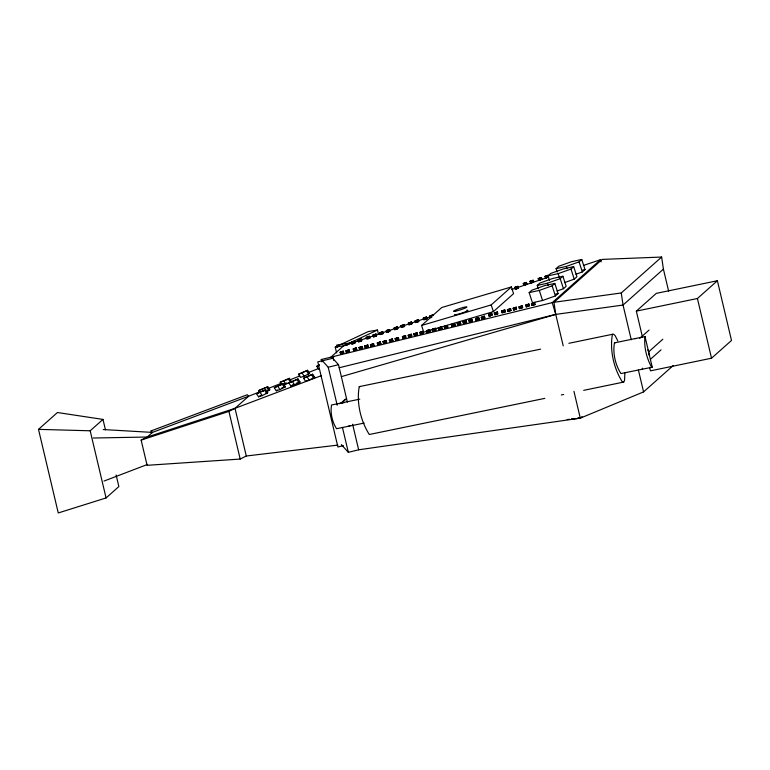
<?xml version="1.0" encoding="UTF-8"?>
<svg xmlns="http://www.w3.org/2000/svg" width="770" height="770" viewBox="0 0 770 770"><rect width="100%" height="100%" fill="white"/><g stroke="black" fill="none" stroke-linecap="round" stroke-linejoin="round"><path stroke-width="1.16" d="M645 336.548C643.759 346.779 646.617 358.137 651.564 367.155L652.238 367.194L645 336.548L614.46 342.862C612.593 353.007 615.365 364.903 620.918 373.565L652.238 367.194M540.598 349.147L359.244 386.636C356.337 402.44 360.649 420.988 369.302 434.501L544.823 398.369M617.819 340.975L615.192 335.72L613.661 334.19L612.439 334.296C609.532 350.109 613.844 368.647 622.497 382.17L623.729 382.064L624.566 380.332L624.894 372.555M642.065 369.292L642.604 368.185M116.116 474.994L118.859 486.573L106.068 497.949L58.26 512.955L38.5 429.371L57.432 412.528L102.978 419.409L105.442 429.824M38.5 429.371L90.186 430.786L102.978 419.409M337.857 445.108L246.285 456.004L240.182 459.064L147.099 465.311L141.141 440.094L228.921 411.392L235.014 408.331L248.575 396.271L259.711 391.853M259.644 392.325L258.643 390.785L259.557 389.976L267.787 386.79L269.779 389.87L267.046 391.487M256.554 393.72L265.698 389.726L267.69 392.815L262.214 395.626L258.556 396.81L256.554 393.72L265.698 389.726M258.643 390.785L267.787 386.79M258.556 396.81L261.29 395.193M280.193 382.286L289.337 378.291L291.329 381.371L290.425 382.18L288.423 379.1L280.193 382.286L281.695 384.596M274.274 387.705L283.418 383.71L285.42 386.8L279.933 389.601L276.276 390.794L274.274 387.705L283.418 383.71M288.423 379.1L289.337 378.291M276.276 390.794L277.19 389.976M298.471 374.297L307.615 370.303L309.617 373.383L304.131 376.193L300.473 377.377L298.471 374.297L307.615 370.303M288.914 382.959L298.057 378.965L300.05 382.055L299.135 382.863L290.906 386.049L288.914 382.959L298.057 378.965M290.906 386.049L293.649 384.432M318.751 369.388L316.759 366.308L319.502 364.701M303.544 378.224L312.687 374.23L314.689 377.31L313.775 378.118L305.546 381.304L303.544 378.224L312.687 374.23M321.802 361.842L321.254 359.513L330.869 357.164L343.641 345.797L352.458 342.862M343.41 445.657L337.905 446.985L317.789 361.89L332.13 358.425L333.862 356.885M346.837 345.345L350.706 342.669L349.955 342.881M340.07 352.285L343.285 351.139L343.824 352.824L341.88 353.7L340.619 353.969L340.07 352.285L343.285 351.139M351.274 342.332L354.479 341.187L355.028 342.862L353.083 343.738L351.813 344.007L351.274 342.332L354.479 341.187M340.619 353.969L342.554 353.093M351.813 344.007L355.028 342.862M345.836 350.918L349.041 349.772L349.253 351.755L346.375 352.602L345.836 350.918L349.041 349.772M357.973 340.128L361.188 338.983L361.727 340.658L359.783 341.534L358.522 341.813L357.973 340.128L361.188 338.983M346.375 352.602L349.59 351.457M358.522 341.813L361.727 340.658M353.17 348.964L356.375 347.819L356.587 349.792L353.719 350.639L353.17 348.964L356.375 347.819M366.193 337.385L369.398 336.24L369.947 337.924L368.002 338.79L366.732 339.07L366.193 337.385L369.398 336.24M358.936 347.597L362.141 346.452L362.689 348.127L360.745 349.003L359.475 349.272L358.936 347.597L362.141 346.452M372.892 335.181L376.097 334.036L376.646 335.72L374.701 336.586L373.431 336.865L372.892 335.181L376.097 334.036M359.475 349.272L362.689 348.127M373.431 336.865L376.646 335.72M364.643 346.144L367.848 344.998L368.06 346.972L365.182 347.828L364.643 346.144L367.848 344.998M379.572 332.871L382.777 331.726L383.316 333.4L381.381 334.276L380.111 334.555L379.572 332.871L382.777 331.726M365.182 347.828L367.126 346.952M380.111 334.555L383.316 333.4M370.409 344.777L373.614 343.632L373.816 345.605L370.947 346.452L370.409 344.777L373.614 343.632M386.271 330.667L389.476 329.522L390.024 331.206L388.08 332.072L386.81 332.351L386.271 330.667L389.476 329.522M370.947 346.452L374.153 345.306M386.81 332.351L388.754 331.475M377.242 343.006L380.457 341.861L380.659 343.834L377.791 344.69L377.242 343.006L380.457 341.861M394.125 327.991L397.339 326.846L397.878 328.521L395.944 329.396L394.673 329.675L394.125 327.991L397.339 326.846M377.791 344.69L380.996 343.536M394.673 329.675L397.878 328.521M383.008 341.639L386.213 340.494L386.425 342.467L383.547 343.314L383.008 341.639L386.213 340.494M400.833 325.787L404.038 324.642L404.577 326.326L402.643 327.192L401.372 327.471L400.833 325.787L404.038 324.642M383.547 343.314L383.344 341.341M389.293 340.042L392.498 338.887L392.7 340.869L389.832 341.716L389.293 340.042L392.498 338.887M408.331 323.102L411.546 321.956L412.085 323.631L410.141 324.507L408.88 324.776L408.331 323.102L411.546 321.956M408.88 324.776L412.085 323.631M395.048 338.675L398.263 337.52L398.802 339.204L396.858 340.08L395.597 340.35L395.048 338.675L398.263 337.52M415.04 320.897L418.245 319.752L418.784 321.427L416.849 322.303L415.579 322.582L415.04 320.897L418.245 319.752M402.383 336.711L405.597 335.566L405.8 337.549L402.931 338.396L402.383 336.711L405.597 335.566M423.25 318.154L426.455 317.009L427.003 318.693L425.059 319.56L423.789 319.839L423.25 318.154L426.455 317.009M402.931 338.396L404.866 337.52M408.148 335.345L411.363 334.199L411.902 335.884L409.958 336.75L408.697 337.029L408.148 335.345L411.363 334.199M429.949 315.95L433.164 314.805L429.949 315.95L430.497 317.635L431.758 317.365M427.167 331.187L423.741 332.197L421.575 325.469L441.768 307.5L511.396 286.95L513.571 293.668L493.378 311.638L429.448 330.513M408.697 337.029L410.631 336.153M430.497 317.635L430.286 315.652M413.856 333.891L417.07 332.746L417.273 334.729L414.404 335.576L413.856 333.891L417.07 332.746M414.404 335.576L414.193 333.593M419.621 332.525L422.826 331.379L423.375 333.064L421.431 333.93L420.16 334.209L419.621 332.525L422.826 331.379M345.345 399.216L341.062 403.018L339.166 403.73M346.009 399.081L341.726 402.883L342.332 402.835M426.464 330.753L429.67 329.608L429.872 331.591L427.003 332.438L426.464 330.753L429.67 329.608M427.003 332.438L430.209 331.293M432.22 329.387L435.435 328.241L435.974 329.926L434.03 330.792L432.769 331.071L432.22 329.387L435.435 328.241M432.769 331.071L432.557 329.088M438.322 327.953L441.528 326.807L442.076 328.492L440.132 329.368L438.861 329.637L438.322 327.953L441.528 326.807M438.861 329.637L442.076 328.492M444.088 326.586L447.293 325.44L447.832 327.125L445.897 327.991L444.627 328.27L444.088 326.586L447.293 325.44M451.422 324.632L454.627 323.487L455.166 325.161L453.232 326.037L451.961 326.316L451.422 324.632L454.627 323.487M451.961 326.316L455.166 325.161M457.178 323.265L460.393 322.12L460.595 324.093L457.726 324.94L457.178 323.265L460.393 322.12M462.886 321.812L466.1 320.667L466.639 322.341L464.705 323.217L463.434 323.496L462.886 321.812L466.1 320.667M463.434 323.496L466.639 322.341M468.651 320.445L471.866 319.3L472.405 320.975L470.46 321.85L469.2 322.12L468.651 320.445L471.866 319.3M475.494 318.674L478.699 317.529L479.248 319.204L477.304 320.079L476.033 320.358L475.494 318.674L478.699 317.529M421.575 325.469L491.202 304.92L511.396 286.95M476.033 320.358L475.831 318.376M481.26 317.307L484.465 316.162L484.667 318.135L481.799 318.982L481.26 317.307L484.465 316.162M514.774 287.48L517.989 286.334L518.528 288.019L516.583 288.894L515.322 289.164L514.774 287.48L517.989 286.334M481.799 318.982L485.004 317.837M515.322 289.164L517.257 288.288M488.546 314.468L491.751 313.323L492.3 315.007L490.355 315.873L489.085 316.152L488.546 314.468L491.751 313.323M523.254 283.591L526.468 282.446L527.007 284.12L525.063 284.996L523.802 285.266L523.254 283.591L526.468 282.446M489.085 316.152L491.029 315.276M523.802 285.266L525.737 284.4M494.311 313.101L497.516 311.956L497.718 313.939L494.85 314.786L494.311 313.101L497.516 311.956M529.962 281.387L533.167 280.242L533.706 281.916L531.772 282.792L530.501 283.071L529.962 281.387L533.167 280.242M494.85 314.786L496.794 313.91M530.501 283.071L532.436 282.195M501.645 311.147L504.851 309.992L505.39 311.677L503.455 312.553L502.184 312.822L501.645 311.147L504.851 309.992M538.172 278.644L541.377 277.498L541.926 279.183L539.982 280.049L538.711 280.328L538.172 278.644L541.377 277.498M502.184 312.822L501.982 310.839M507.401 309.781L510.616 308.626L510.818 310.608L507.95 311.455L507.401 309.781L510.616 308.626M544.871 276.44L548.086 275.294L544.871 276.44L545.42 278.124L548.625 276.979L547.354 277.248L546.816 275.573M507.95 311.455L511.155 310.31M529.163 292.61L531.858 290.213L544.688 285.622L554.824 283.437L558.086 293.524L555.391 295.921L542.552 300.512L532.416 302.697L529.163 292.61L539.298 290.415L552.138 285.834L554.824 283.437M538.326 288.788L537.239 285.42L539.934 283.023L552.764 278.442L562.909 276.247L566.162 286.334L563.467 288.731L557.047 291.022M549.462 280.319L548.019 275.833L550.714 273.437L563.544 268.855L573.688 266.661L576.942 276.748L574.247 279.144L564.622 282.58M557.182 272.012L556.094 268.643L558.789 266.247L571.619 261.665L581.764 259.471L585.017 269.558L582.322 271.954L575.912 274.255M513.118 308.327L516.324 307.172L516.526 309.155L513.657 310.002L513.118 308.327L516.324 307.172M513.657 310.002L515.602 309.136M518.874 306.961L522.089 305.806L522.628 307.49L520.684 308.366L519.423 308.635L518.874 306.961L522.089 305.806M519.423 308.635L522.628 307.49M525.718 305.19L528.923 304.034L529.134 306.017L526.256 306.864L525.718 305.19L528.923 304.034M526.256 306.864L528.201 305.998M531.483 303.823L534.688 302.668L534.89 304.65L532.022 305.498L531.483 303.823L534.688 302.668M537.239 285.42L547.374 283.235L560.213 278.644L562.909 276.247M548.019 275.833L558.154 273.648L570.994 269.057L573.688 266.661M556.094 268.643L566.239 266.458L579.069 261.867L581.764 259.471M532.022 305.498L535.227 304.352M330.869 357.164L552.234 302.639L600.465 259.731L601.11 261.867M563.207 345.884L555.757 314.401L553.976 302.302L602.217 259.394L661.632 257.045L663.413 269.134L668.62 291.137M553.976 302.302L621.265 292.956L661.632 257.045M663.413 269.134L623.046 305.045L555.757 314.401L339.06 367.781M642.421 336.885L636.338 311.128L656.309 293.36L717.39 280.742L731.5 340.446L711.528 358.214L650.448 370.842L649.62 367.329M639.735 338.367L649.052 330.08M636.338 311.128L697.418 298.51L717.39 280.742M649.004 355.028L648.619 351.871L662.826 339.233M341.37 444.608L348.329 452.317L358.647 449.796L580.291 418.168L582.082 416.58M650.409 359.311L661.064 349.84M571.956 419.044L580.291 418.168L643.576 391.901L673.182 365.567M141.141 440.094L147.243 437.033L235.014 408.331L321.427 375.635M336.615 352.93L335.229 347.097L368.368 331.524L377.483 330.051L378.513 334.392M377.483 330.051L343.998 345.682M284.014 384.153L286.758 382.959M284.024 384.779L289.51 382.584M268.634 388.321L280.886 383.45M289.799 379.918L299.828 375.943M308.751 372.411L318.78 368.426M103.998 481.077L147.609 464.397M151.661 433.192L151.122 430.902L247.266 394.76L248.575 396.271L152.431 432.413L147.243 437.033L93.237 438.014M347.992 426.426L349.888 425.714M354.729 342.101L358.146 340.956M360.418 340.196L367.252 337.905M369.523 337.144L374.076 335.614M376.347 334.854L379.764 333.708M382.036 332.948L386.588 331.427M388.86 330.657L394.548 328.752M396.829 327.991L401.372 326.47M403.653 325.7L409.342 323.795M411.613 323.034L416.166 321.504M418.437 320.744L424.126 318.838M426.407 318.077L430.959 316.547M511.732 289.472L515.14 288.327M517.421 287.566L548.134 277.267M583.4 265.448L600.465 259.731M316.759 366.308L319.502 365.413M267.95 390.467L269.779 389.87M281.762 387.984L285.42 386.8M296.392 383.239L300.05 382.055M312.851 377.897L314.689 377.31M265.862 393.403L267.69 392.815M341.36 376.636L555.757 314.401L552.234 302.639M321.254 359.513L328.213 367.223L338.531 364.701L347.395 402.19M333.246 358.204L332.13 358.425M582.765 270.049L585.017 269.558M540.656 279.452L541.926 279.183M425.733 318.963L427.003 318.693M417.523 321.706L418.784 321.427M403.316 326.596L404.577 326.326M555.834 294.005L558.086 293.524M368.676 338.194L369.947 337.924M505.39 311.677L504.129 311.956L503.58 310.272M477.978 319.483L479.248 319.204M471.134 321.254L472.405 320.975M459.661 324.074L460.932 323.795M446.571 327.394L447.832 327.125M434.704 330.195L435.974 329.926M422.104 333.333L423.375 333.064M416.339 334.7L417.61 334.43M397.532 339.483L398.802 339.204M391.776 340.85L393.037 340.571M385.491 342.448L386.761 342.169M355.653 349.772L356.924 349.493M568.866 343.305L612.439 334.296M359.773 399.158L331.552 404.991C330.109 412.826 332.245 422.018 336.538 428.717L364.21 423.067M561.311 394.962L563.669 394.481M583.689 390.342L623.729 382.064M349.436 343.035L336.731 345.085L337.279 347.414M335.229 347.097L343.641 345.797M567.192 419.544L569.579 419.294M634.817 338.646L635.606 338.579M614.46 342.862L615.249 342.785M359.244 386.636L360.466 386.53M571.898 418.659L574.295 418.524M577.895 418.312L580.291 418.168L573.948 391.353M342.4 402.749L344.44 402.643M577.885 418.129L580.291 418.168M103.19 429.544L152.431 432.413L151.122 430.902M331.581 356.982L338.531 364.701M311.773 375.038L313.775 378.118M306.701 371.111L308.703 374.191M307.201 377.031L309.203 380.12M302.138 373.113L304.131 376.193M297.143 379.783L299.135 382.863M292.571 381.776L294.573 384.865M283.851 381.102L285.853 384.182M282.503 384.528L284.505 387.608M277.941 386.521L279.933 389.601M266.872 387.599L268.865 390.688M264.784 390.544L266.786 393.624M262.3 389.601L263.302 391.141M260.212 392.536L262.214 395.626M647.897 349.859L648.619 351.871M579.069 261.867L582.322 271.954M570.994 269.057L574.247 279.144M566.239 266.458L566.961 268.701M560.213 278.644L563.467 288.731M558.154 273.648L559.607 278.124M552.138 285.834L555.391 295.921M547.749 275.593L548.288 277.277M546.142 276.17L546.681 277.845M547.374 283.235L548.105 285.468M541.041 277.797L541.589 279.481M539.443 278.374L539.982 280.049M539.298 290.415L542.552 300.512M532.83 280.54L533.369 282.224M531.223 281.108L531.772 282.792M530.289 281.089L530.838 282.763M534.351 302.976L534.89 304.65M526.131 282.744L526.67 284.419M532.744 303.544L533.292 305.228M531.82 303.515L532.359 305.199M524.524 283.312L525.063 284.996M523.59 283.293L524.139 284.967M528.586 304.342L529.134 306.017M526.988 304.91L527.527 306.595M526.054 304.891L526.593 306.566M517.652 286.632L518.191 288.317M516.044 287.21L516.583 288.894M521.752 306.114L522.291 307.788M515.111 287.181L515.659 288.865M520.145 306.681L520.684 308.366M515.987 307.48L516.526 309.155M514.379 308.048L514.928 309.733M513.455 308.029L513.994 309.704M510.279 308.924L510.818 310.608M508.672 309.502L509.211 311.186M507.738 309.473L508.287 311.157M504.514 310.3L505.053 311.975M502.906 310.868L503.455 312.553M497.179 312.254L497.718 313.939M495.572 312.832L496.121 314.507M491.202 304.92L493.378 311.638M491.414 313.621L491.963 315.305M489.816 314.199L490.355 315.873M488.883 314.17L489.422 315.854M484.128 316.46L484.667 318.135M483.194 316.431L483.743 318.116M482.521 317.028L483.069 318.713M478.363 317.827L478.911 319.502M476.765 318.395L477.304 320.079M471.529 319.598L472.068 321.273M469.921 320.166L470.46 321.85M465.763 320.965L466.302 322.64M464.156 321.533L464.705 323.217M463.222 321.514L463.771 323.188M460.056 322.418L460.595 324.093M458.448 322.986L458.987 324.671M454.29 323.785L454.829 325.46M452.683 324.353L453.232 326.037M451.759 324.334L452.298 326.008M446.956 325.739L447.495 327.423M445.349 326.316L445.897 327.991M441.191 327.106L441.739 328.79M439.593 327.683L440.132 329.368M438.659 327.654L439.198 329.339M435.098 328.54L435.637 330.224M433.491 329.117L434.03 330.792M426.118 317.307L426.667 318.992M429.333 329.906L429.872 331.591M424.52 317.885L425.059 319.56M427.725 330.484L428.274 332.159M422.489 331.678L423.038 333.362M417.908 320.05L418.447 321.735M420.892 332.255L421.431 333.93M416.3 320.618L416.849 322.303M416.734 333.044L417.273 334.729M415.126 333.622L415.665 335.297M411.209 322.255L411.748 323.929M409.601 322.822L410.141 324.507M408.668 322.803L409.217 324.478M411.026 334.498L411.565 336.182M409.419 335.075L409.958 336.75M403.701 324.94L404.24 326.624M402.094 325.517L402.643 327.192M405.261 335.864L405.8 337.549M403.653 336.442L404.192 338.117M402.72 336.413L403.268 338.097M397.002 327.144L397.541 328.829M395.395 327.712L395.944 329.396M397.926 337.828L398.465 339.503M396.319 338.396L396.858 340.08M389.139 329.82L389.687 331.504M392.161 339.195L392.7 340.869M387.541 330.397L388.08 332.072M390.554 339.762L391.102 341.447M386.607 330.369L387.146 332.053M385.876 340.792L386.425 342.467M382.44 332.024L382.979 333.708M384.278 341.36L384.817 343.045M380.832 332.592L381.381 334.276M379.908 332.573L380.447 334.257M380.12 342.159L380.659 343.834M375.76 334.334L376.309 336.018M378.513 342.727L379.052 344.411M374.162 334.911L374.701 336.586M373.229 334.883L373.768 336.567M373.277 343.93L373.816 345.605M369.061 336.538L369.61 338.222M371.669 344.498L372.218 346.182M367.463 337.116L368.002 338.79M367.511 345.297L368.06 346.972M365.914 345.865L366.453 347.549M364.98 345.846L365.519 347.52M360.851 339.281L361.39 340.956M361.804 346.75L362.352 348.425M359.244 339.849L359.783 341.534M360.206 347.318L360.745 349.003M354.142 341.485L354.691 343.16M356.038 348.117L356.587 349.792M352.544 342.053L353.083 343.738M354.441 348.685L354.98 350.369M348.704 350.071L349.253 351.755M347.106 350.648L347.645 352.323M342.948 351.438L343.487 353.122M341.341 352.015L341.88 353.7M340.407 351.986L340.956 353.671M697.418 298.51L711.528 358.214M631.256 339.791L623.046 305.045L621.265 292.956M638.369 369.898L643.576 391.901M352.612 424.251L358.647 449.796M333.198 358.175L333.708 360.35M328.213 367.223L337.193 405.203M342.438 427.379L348.329 452.317M235.014 408.331L246.285 456.004M228.921 411.392L240.182 459.064M90.186 430.786L106.068 497.949M466.889 310.272A7.103 0.751 -17.9 0 1 462.539 312.861A7.103 0.751 -17.9 0 1 454.618 314.468M455.676 311.157A7.103 0.751 -17.9 0 0 466.793 307.182A7.103 0.751 -17.9 0 0 458.015 309.088A7.103 0.751 -17.9 0 0 455.676 311.157"/></g></svg>
